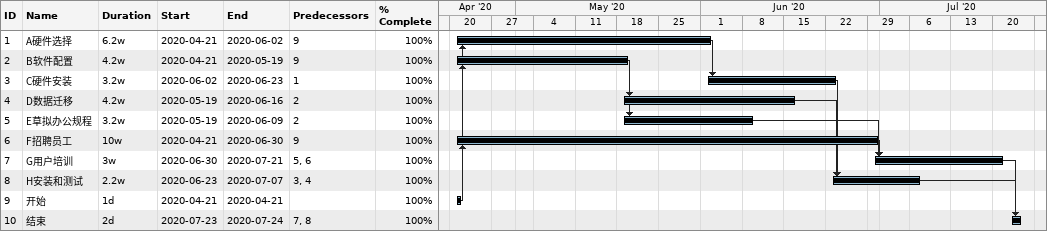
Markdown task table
| ID | Task | Duration | Start | Finish | Predecessors | % complete |
|---|---|---|---|---|---|---|
| 1 | A硬件选择 | 6.2w | 2020-04-21 | 2020-06-02 | 9 | 100 |
| 2 | B软件配置 | 4.2w | 2020-04-21 | 2020-05-19 | 9 | 100 |
| 3 | C硬件安装 | 3.2w | 2020-06-02 | 2020-06-23 | 1 | 100 |
| 4 | D数据迁移 | 4.2w | 2020-05-19 | 2020-06-16 | 2 | 100 |
| 5 | E草拟办公规程 | 3.2w | 2020-05-19 | 2020-06-09 | 2 | 100 |
| 6 | F招聘员工 | 10w | 2020-04-21 | 2020-06-30 | 9 | 100 |
| 7 | G用户培训 | 3w | 2020-06-30 | 2020-07-21 | 5, 6 | 100 |
| 8 | H安装和测试 | 2.2w | 2020-06-23 | 2020-07-07 | 3, 4 | 100 |
| 9 | 开始 | 1d | 2020-04-21 | 2020-04-21 |  | 100 |
| 10 | 结束 | 2d | 2020-07-23 | 2020-07-24 | 7, 8 | 100 |
